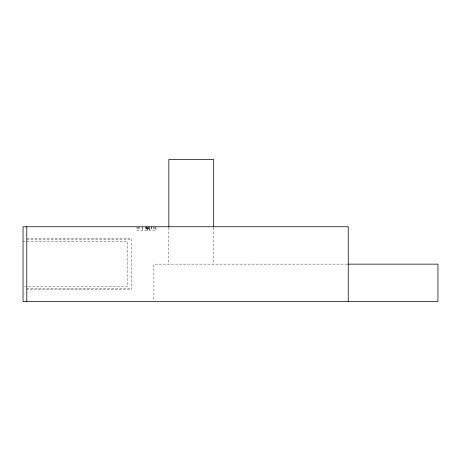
<?xml version="1.0" encoding="UTF-8"?>
<svg xmlns="http://www.w3.org/2000/svg" width="461" height="461" viewBox="0 0 461 461"><rect width="100%" height="100%" fill="white"/><g stroke="black" fill="none" stroke-linecap="round" stroke-linejoin="round"><path stroke-width="0.35" stroke-dasharray="2.31 1.73" d="M147.341 230.5L147.341 228.633M26.79 238.723L131.448 238.723L131.448 289.56L26.79 289.56M26.79 239.847L131.448 239.847M23.05 241.714L127.709 241.714L127.709 286.569L23.05 286.569M347.335 264.141L153.876 264.141L153.876 300.803M26.79 288.436L131.448 288.436M213.679 227.584L213.679 264.141M168.824 227.584L168.824 264.141M155.968 227.382L155.968 230.5L136.9 230.5L136.9 227.382M155.639 226.76L155.639 230.5M154.072 226.76L154.083 230.5M153.444 226.76L153.444 230.5M151.317 226.76L151.317 230.5M151.139 226.76L151.139 230.5M149.6 227.382L149.6 230.5M149.329 227.382L149.329 230.5M148.425 226.76L148.425 230.5M148.223 226.76L148.223 230.5M147.572 227.382L147.572 230.5M147.341 226.76L147.307 230.5M146.846 226.76L146.846 230.5M146.35 226.76L146.35 230.5M146.045 226.76L146.045 230.5M145.762 226.76L145.762 230.5M142.311 227.382L142.311 230.5M142.109 226.76L142.109 230.5M139.827 226.76L139.827 230.5M138.784 226.76L138.784 230.5M137.217 226.76L137.217 230.5"/><path stroke-width="0.69" d="M348.055 264.141L437.95 264.141L437.95 301.517L23.05 301.517L23.05 226.76L348.239 226.76L348.239 301.517M213.679 226.864L213.679 159.483L168.824 159.483L168.824 226.864M26.79 226.76L26.79 301.517"/></g></svg>
